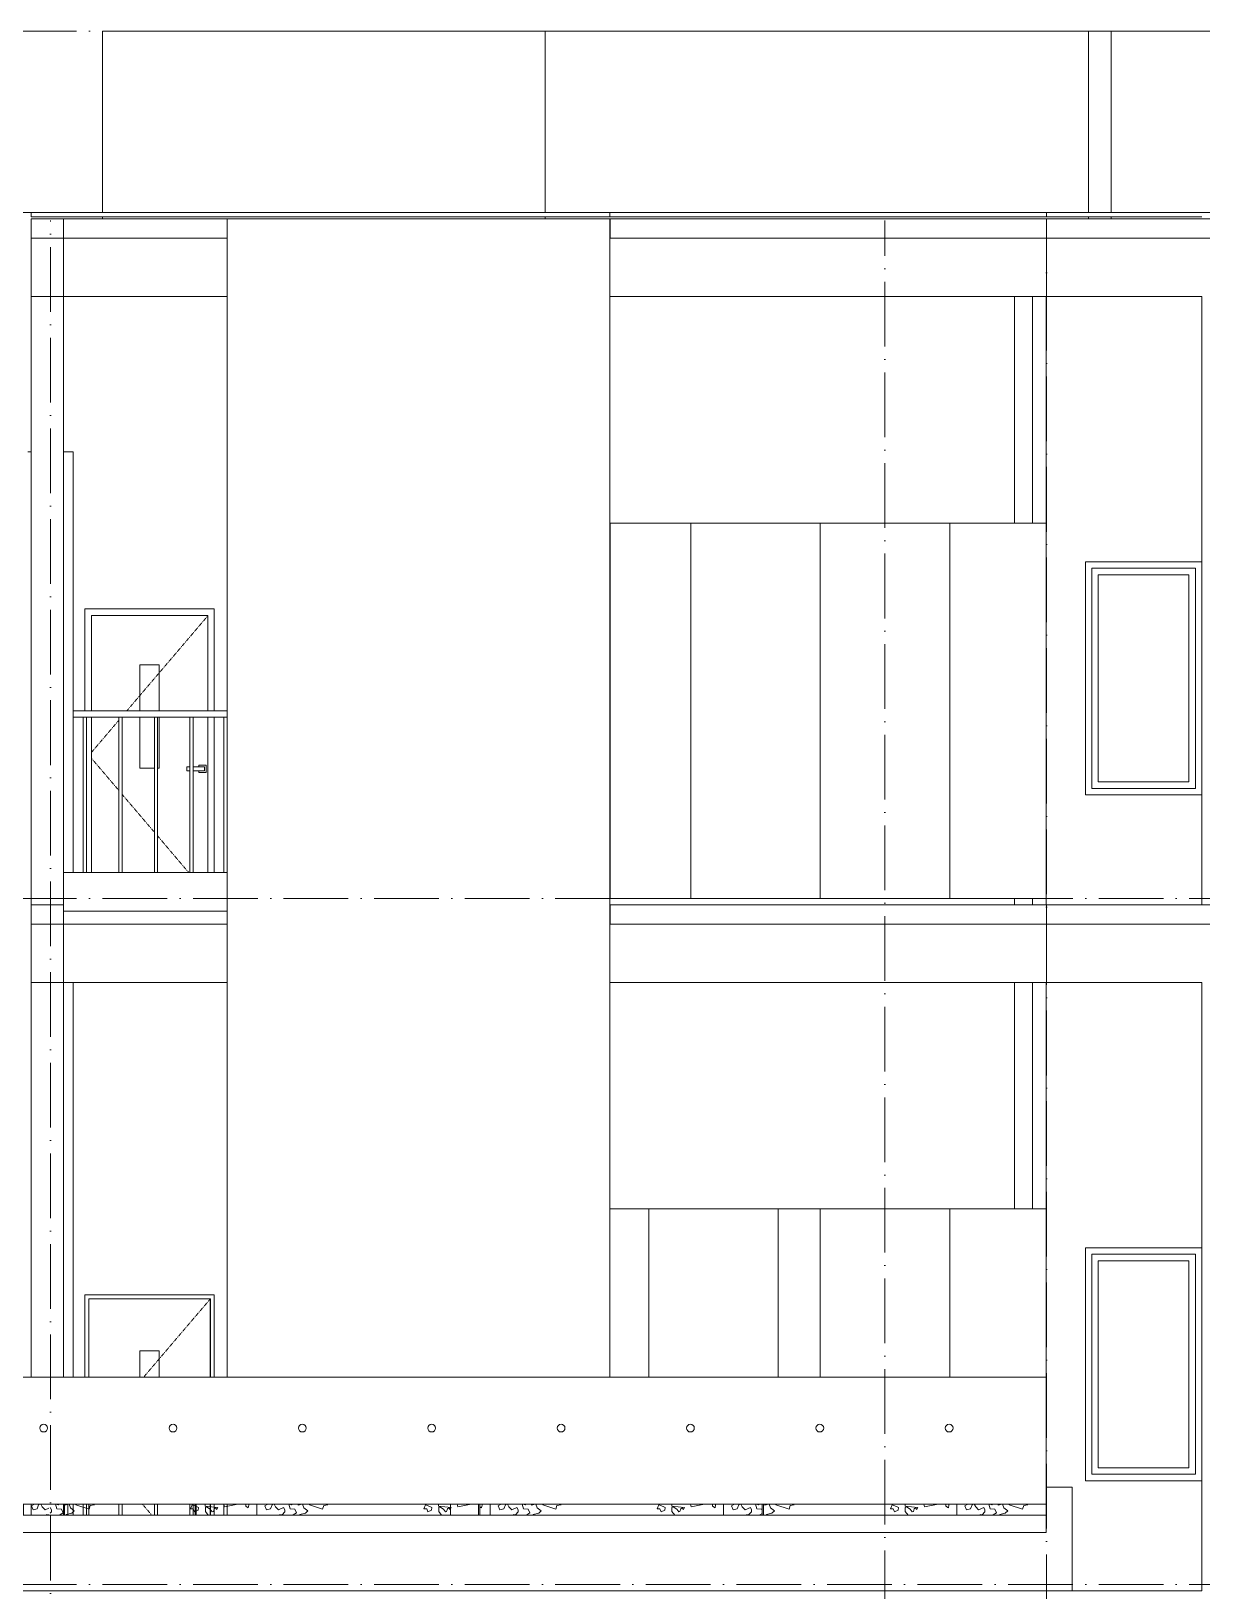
# Model space of a CAD drawing. Header units: millimetres. Extents: x -20608 to 106651, y -8981 to 93550.
# Drawn here: x 1351 to 10400, y 81250 to 93300 of the extents above; entities that cross this region are included whole.
import ezdxf

# ---------------------------------------------------------------- set-up
doc = ezdxf.new("R2010")
doc.units = ezdxf.units.MM
doc.linetypes.add('Dash 1_16_', pattern=[3.175, 1.5875, -1.5875])
doc.linetypes.add('Grid Line', pattern=[14, 10, -2, 0, -2])
for name, color, linetype, lineweight in [('A-DOOR', 31, 'Continuous', 5), ('CUA', 31, 'Continuous', 9), ('KINH', 152, 'Continuous', 5), ('L-SITE', 91, 'Continuous', 5), ('NET CAT', 3, 'Continuous', 5), ('NET CATConcrete', 3, 'Continuous', 5), ('NET THAY 1', 41, 'Continuous', 5), ('NET THAY 2', 55, 'Continuous', 5), ('NET-THAY', 2, 'Continuous', 9), ('TRUC', 225, 'Continuous', 5)]:
    doc.layers.add(name, color=color, linetype=linetype, lineweight=lineweight)

# ---------------------------------------------------------------- blocks, each defined once
blk = doc.blocks.new('X-PHONG NGU 5 - X-PHONG NGU 900-417337-MẶT ĐỨNG 1-14')
at = {"layer": 'CUA', "color": 10}
for p, q in [((9500, 83900), (9500, 82100)), ((10400, 83900), (9500, 83900)), ((10400, 82100), (10400, 83900)), ((9550, 83850), (10350, 83850)), ((9550, 82150), (9550, 83850)), ((9600, 83800), (9600, 82200)), ((9600, 83800), (10300, 83800)), ((10300, 82200), (10300, 83800)), ((10350, 83850), (10350, 82150)), ((9600, 82200), (10300, 82200)), ((9500, 82100), (10400, 82100)), ((10350, 82150), (9550, 82150))]:
    blk.add_line(p, q, dxfattribs=at)
blk = doc.blocks.new('CUA 1 CANH MO - 2 - Type 1000-515866-MẶT ĐỨNG 1-14')
at = {"layer": 'A-DOOR', "color": 7}
for p, q in [((2735, 83505), (1797, 83505)), ((1797, 83505), (1797, 82900)), ((2735, 82900), (2735, 83505)), ((2191, 83105), (2341, 83105)), ((2191, 82900), (2191, 83105)), ((2341, 83105), (2341, 82900)), ((1797, 81920), (1797, 81835)), ((2735, 81835), (2735, 81920))]:
    blk.add_line(p, q, dxfattribs=at)
at = {"layer": 'CUA', "color": 7, "lineweight": 5}
for p, q in [((1766, 83536), (1766, 82900)), ((2766, 83536), (1766, 83536)), ((2766, 83536), (2766, 82900)), ((1796, 83506), (1796, 82900)), ((1796, 83506), (2736, 83506)), ((2736, 82900), (2736, 83506)), ((1796, 81920), (1796, 81835)), ((2736, 81835), (2736, 81920)), ((2766, 81920), (2766, 81835))]:
    blk.add_line(p, q, dxfattribs=at)
at = {"layer": 'CUA', "color": 7, "linetype": 'Dash 1_16_', "lineweight": 5}
for p, q in [((2735, 83505), (2219, 82900)), ((2210, 81920), (2283, 81835))]:
    blk.add_line(p, q, dxfattribs=at)
blk = doc.blocks.new('Railing - NBS_RailInfillPnl_Post-721024-MẶT ĐỨNG 1-14')
at = {"layer": 'NET THAY 2', "color": 7}
for p, q in [((-4121, 81920), (-4121, 81835)), ((-4111, 81835), (-4111, 81920))]:
    blk.add_line(p, q, dxfattribs=at)
blk = doc.blocks.new('Railing - NBS_RailInfillPnl_Post-V418-MẶT ĐỨNG 1-14')
at = {"layer": 'NET THAY 2', "color": 7}
for p, q in [((-8482, 81835), (-8482, 81920)), ((-8456, 81920), (-8456, 81835))]:
    blk.add_line(p, q, dxfattribs=at)
blk = doc.blocks.new('Railing - NBS_RailInfillPnl_Post-V419-MẶT ĐỨNG 1-14')
at = {"layer": 'NET THAY 2', "color": 7}
for p, q in [((-6446, 81920), (-6456, 81920)), ((-6456, 81920), (-6456, 81835)), ((-6446, 81835), (-6446, 81920))]:
    blk.add_line(p, q, dxfattribs=at)
blk = doc.blocks.new('Railing - NBS_RailInfillPnl_Post-720245-MẶT ĐỨNG 1-14')
at = {"layer": 'NET THAY 2', "color": 7}
blk.add_line((-8482, 81920), (-8482, 82700), dxfattribs=at)
blk = doc.blocks.new('Railing - NBS_RailInfillPnl_Post-V420-MẶT ĐỨNG 1-14')
at = {"layer": 'NET THAY 2', "color": 7}
for p, q in [((-8464, 82700), (-8474, 82700)), ((-8474, 82700), (-8474, 81835)), ((-8464, 81835), (-8464, 82700))]:
    blk.add_line(p, q, dxfattribs=at)
blk = doc.blocks.new('Railing - NBS_RailInfillPnl_Post-V421-MẶT ĐỨNG 1-14')
at = {"layer": 'NET THAY 2', "color": 7}
for p, q in [((1608, 81835), (1608, 81920)), ((1634, 81920), (1634, 81835))]:
    blk.add_line(p, q, dxfattribs=at)
blk = doc.blocks.new('Railing - Railing-537716-MẶT ĐỨNG 1-14')
at = {"layer": 'NET THAY 1', "color": 7}
for q in [(401, 81835), (-8499, 81700)]:
    blk.add_line((-8499, 81835), q, dxfattribs=at)
for name, p in [('Railing - NBS_RailInfillPnl_Post-720245-MẶT ĐỨNG 1-14', (0, 0)), ('Railing - NBS_RailInfillPnl_Post-V420-MẶT ĐỨNG 1-14', (0, 0)), ('Railing - NBS_RailInfillPnl_Post-V418-MẶT ĐỨNG 1-14', (0, 0)), ('Railing - NBS_RailInfillPnl_Post-V419-MẶT ĐỨNG 1-14', (0, 0)), ('Railing - NBS_RailInfillPnl_Post-721024-MẶT ĐỨNG 1-14', (-2177, 0)), ('Railing - NBS_RailInfillPnl_Post-V419-MẶT ĐỨNG 1-14', (2018, 0)), ('Railing - NBS_RailInfillPnl_Post-721024-MẶT ĐỨNG 1-14', (0, 0)), ('Railing - NBS_RailInfillPnl_Post-V419-MẶT ĐỨNG 1-14', (4036, 0)), ('Railing - NBS_RailInfillPnl_Post-V419-MẶT ĐỨNG 1-14', (6054, 0)), ('Railing - NBS_RailInfillPnl_Post-V421-MẶT ĐỨNG 1-14', (0, 0))]:
    blk.add_blockref(name, p)
blk = doc.blocks.new('CUA 1 CANH MO - 2 - Type 1000-515855-MẶT ĐỨNG 1-14')
at = {"layer": 'A-DOOR', "color": 7}
for p, q in [((2191, 88050), (2191, 88405)), ((2191, 88405), (2341, 88405)), ((2341, 88405), (2341, 88050)), ((2191, 87605), (2191, 88000)), ((2341, 88000), (2341, 87605)), ((2303, 87605), (2191, 87605)), ((2341, 87605), (2328, 87605))]:
    blk.add_line(p, q, dxfattribs=at)
at = {"layer": 'CUA', "color": 7, "lineweight": 5}
for p, q in [((2766, 88836), (1766, 88836)), ((1766, 88836), (1766, 88050)), ((2766, 88836), (2766, 88050)), ((1816, 88786), (1816, 88050)), ((1816, 88786), (2716, 88786)), ((2716, 88786), (2716, 88050)), ((1816, 88000), (1816, 86800)), ((2716, 88000), (2716, 86800)), ((2766, 88000), (2766, 86800)), ((2555, 87615), (2578, 87615)), ((2555, 87615), (2555, 87585)), ((2603, 87615), (2690, 87615)), ((2647, 87628), (2647, 87615)), ((2702, 87628), (2647, 87628)), ((2690, 87585), (2690, 87615)), ((2702, 87573), (2702, 87628)), ((2578, 87585), (2555, 87585)), ((2690, 87585), (2603, 87585)), ((2647, 87585), (2647, 87573)), ((2647, 87573), (2702, 87573))]:
    blk.add_line(p, q, dxfattribs=at)
at = {"layer": 'CUA', "color": 7, "linetype": 'Dash 1_16_', "lineweight": 5}
for p, q in [((2716, 88783), (2091, 88050)), ((2028, 87976), (1816, 87727)), ((1816, 87683), (2028, 87434)), ((2053, 87404), (2303, 87111)), ((2328, 87082), (2568, 86800))]:
    blk.add_line(p, q, dxfattribs=at)
blk = doc.blocks.new('System Panel - Glazed-574540-MẶT ĐỨNG 1-14')
at = {"layer": 'KINH', "color": 7}
for p, q in [((9198, 89500), (8451, 89500)), ((8451, 89500), (8451, 86600)), ((8451, 86600), (9198, 86600))]:
    blk.add_line(p, q, dxfattribs=at)
blk = doc.blocks.new('System Panel - Glazed-574536-MẶT ĐỨNG 1-14')
at = {"layer": 'KINH', "color": 7}
for p, q in [((8451, 89500), (7451, 89500)), ((7451, 89500), (7451, 86600)), ((8451, 86600), (8451, 89500)), ((7451, 86600), (8451, 86600))]:
    blk.add_line(p, q, dxfattribs=at)
blk = doc.blocks.new('System Panel - Glazed-574541-MẶT ĐỨNG 1-14')
at = {"layer": 'KINH', "color": 7}
for p, q in [((6451, 89500), (5826, 89500)), ((5826, 89500), (5826, 86600)), ((6451, 86600), (6451, 89500)), ((5826, 86600), (6451, 86600))]:
    blk.add_line(p, q, dxfattribs=at)
blk = doc.blocks.new('System Panel - Glazed-V423-MẶT ĐỨNG 1-14')
at = {"layer": 'KINH', "color": 7}
for p, q in [((9198, 84200), (8451, 84200)), ((8451, 84200), (8451, 82900))]:
    blk.add_line(p, q, dxfattribs=at)
blk = doc.blocks.new('System Panel - Glazed-V424-MẶT ĐỨNG 1-14')
at = {"layer": 'KINH', "color": 7}
for p, q in [((8451, 84200), (7451, 84200)), ((7451, 84200), (7451, 82900)), ((8451, 82900), (8451, 84200))]:
    blk.add_line(p, q, dxfattribs=at)
blk = doc.blocks.new('System Panel - Glazed-669874-MẶT ĐỨNG 1-14')
at = {"layer": 'KINH', "color": 7}
for p, q in [((7451, 84200), (7125, 84200)), ((7125, 84200), (7125, 82900)), ((7451, 82900), (7451, 84200))]:
    blk.add_line(p, q, dxfattribs=at)
blk = doc.blocks.new('Railing - NBS_RailInfillPnl_Post-V425-MẶT ĐỨNG 1-14')
at = {"layer": 'NET THAY 2', "color": 7}
for p, q in [((418, 82700), (418, 81835)), ((444, 81835), (444, 81920))]:
    blk.add_line(p, q, dxfattribs=at)
blk = doc.blocks.new('Railing - Railing-573255-MẶT ĐỨNG 1-14')
at = {"layer": 'NET THAY 1', "color": 7}
for p, q in [((401, 81700), (401, 81835)), ((9198, 81835), (401, 81835)), ((9198, 81835), (9198, 81700)), ((401, 81700), (9198, 81700))]:
    blk.add_line(p, q, dxfattribs=at)
blk.add_blockref('Railing - NBS_RailInfillPnl_Post-V425-MẶT ĐỨNG 1-14', (0, 0))
at = {"extrusion": (0, 0, -1), "zscale": -1}
for p in [(3829, 0), (1637, 0), (-555, 0)]:
    blk.add_blockref('Railing - NBS_RailInfillPnl_Post-V419-MẶT ĐỨNG 1-14', p, dxfattribs=at)
blk = doc.blocks.new('Top Rail Type - Top Rail_Internal_-573260-MẶT ĐỨNG 1-14')
at = {"layer": 'NET THAY 1', "color": 7}
for p, q in [((420, 81920), (420, 82900)), ((9198, 82900), (420, 82900)), ((9198, 82900), (9198, 82050)), ((420, 81920), (2617, 81920)), ((2627, 81920), (4809, 81920)), ((4819, 81920), (7001, 81920)), ((7011, 81920), (9198, 81920))]:
    blk.add_line(p, q, dxfattribs=at)
blk = doc.blocks.new('ALB-RAILING 32 - ALB-BALUSTER-537417-MẶT ĐỨNG 1-14')
at = {"layer": 'NET THAY 1', "color": 7}
for start, end in [(360, 180), (180, 0)]:
    blk.add_arc((325, 82507), 30, start, end, dxfattribs=at)
blk = doc.blocks.new('System Panel - Glazed-668080-MẶT ĐỨNG 1-14')
at = {"layer": 'KINH', "color": 7}
for p, q in [((7125, 84200), (6125, 84200)), ((6125, 84200), (6125, 82900)), ((7125, 82900), (7125, 84200))]:
    blk.add_line(p, q, dxfattribs=at)
blk = doc.blocks.new('System Panel - Glazed-668278-MẶT ĐỨNG 1-14')
at = {"layer": 'KINH', "color": 7}
for p, q in [((6125, 84200), (5825, 84200)), ((6125, 82900), (6125, 84200))]:
    blk.add_line(p, q, dxfattribs=at)
blk = doc.blocks.new('CAY XANH 1 - CAY XANH_dwg-714093-MẶT ĐỨNG 1-14')
at = {"layer": 'L-SITE'}
blk.add_line((-3134, 81919), (-3159, 81919), dxfattribs=at)
at = {"layer": 'L-SITE', "flags": 128}
blk.add_lwpolyline([(-3083, 81902), (-3118, 81915), (-3130, 81884), (-3108, 81884), (-3099, 81859), (-3071, 81872), (-3068, 81893)], close=True, dxfattribs=at)
for points in [[(-2994, 81835), (-3015, 81862), (-3015, 81893), (-3006, 81900), (-2978, 81881), (-2962, 81859), (-2954, 81862), (-2947, 81884), (-2938, 81890), (-2926, 81877), (-2919, 81893), (-3016, 81904), (-3016, 81920)], [(-2873, 81920), (-2866, 81900), (-2776, 81918)], [(-2701, 81920), (-2701, 81903), (-2683, 81890), (-2680, 81912), (-2677, 81920)], [(-2537, 81918), (-2555, 81906), (-2543, 81875), (-2512, 81884), (-2500, 81915), (-2487, 81920)], [(-2484, 81920), (-2472, 81900), (-2450, 81875), (-2420, 81888)], [(-2422, 81838), (-2438, 81840), (-2438, 81835)], [(-2410, 81893), (-2400, 81875), (-2400, 81859), (-2410, 81849)], [(-2369, 81920), (-2360, 81884), (-2323, 81881), (-2310, 81853), (-2335, 81838), (-2335, 81835)], [(-2341, 81920), (-2348, 81915), (-2366, 81920)], [(-2269, 81920), (-2298, 81912), (-2298, 81920)], [(-2284, 81835), (-2286, 81840), (-2242, 81850), (-2224, 81868), (-2254, 81890), (-2264, 81920)], [(-2209, 81920), (-2211, 81915), (-2110, 81881), (-2101, 81909), (-2069, 81915), (-2076, 81920)]]:
    blk.add_lwpolyline(points, dxfattribs=at)
blk = doc.blocks.new('CAY XANH 1 - CAY XANH_dwg-714092-MẶT ĐỨNG 1-14')
at = {"layer": 'L-SITE'}
for p, q in [((-2618, 81920), (-2618, 81916)), ((-2618, 81916), (-2618, 81920))]:
    blk.add_line(p, q, dxfattribs=at)
at = {"layer": 'L-SITE', "flags": 128}
for points in [[(-2618, 81835), (-2618, 81859), (-2618, 81890), (-2618, 81896), (-2618, 81877), (-2618, 81856), (-2618, 81859), (-2618, 81881), (-2618, 81887), (-2618, 81874), (-2618, 81890), (-2618, 81900), (-2618, 81920)], [(-2618, 81920), (-2618, 81896), (-2618, 81915), (-2618, 81920)], [(-2618, 81920), (-2618, 81900), (-2618, 81887), (-2618, 81909), (-2618, 81920)], [(-2618, 81920), (-2618, 81915), (-2618, 81903), (-2618, 81872), (-2618, 81881), (-2618, 81912), (-2618, 81918), (-2618, 81896), (-2618, 81872), (-2618, 81890), (-2618, 81872), (-2618, 81856), (-2618, 81835)], [(-2618, 81920), (-2618, 81912), (-2618, 81878), (-2618, 81906), (-2618, 81912), (-2618, 81920)], [(-2618, 81920), (-2618, 81912), (-2618, 81918), (-2618, 81881), (-2618, 81878), (-2618, 81850), (-2618, 81835)], [(-2618, 81835), (-2618, 81837), (-2618, 81847), (-2618, 81865), (-2618, 81887), (-2618, 81918), (-2618, 81909), (-2618, 81920)], [(-2618, 81899), (-2618, 81912), (-2618, 81881)], [(-2618, 81881), (-2618, 81856), (-2618, 81868), (-2618, 81890), (-2618, 81899)], [(-2618, 81835), (-2618, 81837), (-2618, 81835)]]:
    blk.add_lwpolyline(points, dxfattribs=at)
blk = doc.blocks.new('CAY XANH 1 - CAY XANH 1-678680-MẶT ĐỨNG 1-14')
for name in ['CAY XANH 1 - CAY XANH_dwg-714093-MẶT ĐỨNG 1-14', 'CAY XANH 1 - CAY XANH_dwg-714092-MẶT ĐỨNG 1-14']:
    blk.add_blockref(name, (0, 0))
blk = doc.blocks.new('CAY XANH 1 - CAY XANH_dwg-V434-MẶT ĐỨNG 1-14')
at = {"layer": 'L-SITE'}
blk.add_line((-4807, 81919), (-4832, 81919), dxfattribs=at)
at = {"layer": 'L-SITE', "flags": 128}
blk.add_lwpolyline([(-4757, 81902), (-4791, 81915), (-4803, 81884), (-4782, 81884), (-4773, 81859), (-4745, 81872), (-4741, 81893)], close=True, dxfattribs=at)
for points in [[(-4668, 81835), (-4689, 81862), (-4689, 81893), (-4679, 81900), (-4652, 81881), (-4636, 81859), (-4627, 81862), (-4620, 81884), (-4611, 81890), (-4599, 81877), (-4593, 81893), (-4689, 81904), (-4689, 81920)], [(-4546, 81920), (-4540, 81900), (-4449, 81918)], [(-4375, 81920), (-4375, 81903), (-4356, 81890), (-4353, 81912), (-4350, 81920)], [(-4210, 81918), (-4229, 81906), (-4217, 81875), (-4186, 81884), (-4173, 81915), (-4160, 81920)], [(-4157, 81920), (-4145, 81900), (-4123, 81875), (-4083, 81893), (-4074, 81875), (-4074, 81859), (-4096, 81838), (-4111, 81840), (-4111, 81835)], [(-4043, 81920), (-4033, 81884), (-3996, 81881), (-3984, 81853), (-4009, 81838), (-4009, 81835)], [(-4014, 81920), (-4021, 81915), (-4039, 81920)], [(-3942, 81920), (-3972, 81912), (-3971, 81920)], [(-3957, 81835), (-3959, 81840), (-3916, 81850), (-3897, 81868), (-3928, 81890), (-3937, 81920)], [(-3883, 81920), (-3885, 81915), (-3783, 81881), (-3774, 81909), (-3743, 81915), (-3749, 81920)]]:
    blk.add_lwpolyline(points, dxfattribs=at)
blk = doc.blocks.new('CAY XANH 1 - CAY XANH_dwg-V448-MẶT ĐỨNG 1-14')
at = {"layer": 'L-SITE', "flags": 128}
for points in [[(8506, 81835), (8506, 81859), (8506, 81890), (8506, 81896), (8506, 81877), (8506, 81856), (8506, 81859), (8506, 81881), (8506, 81887), (8506, 81874), (8506, 81890), (8506, 81900), (8506, 81920)], [(8506, 81920), (8506, 81896), (8506, 81915), (8506, 81920)], [(8506, 81920), (8506, 81900), (8506, 81887), (8506, 81909), (8506, 81920)], [(8506, 81920), (8506, 81915), (8506, 81903), (8506, 81872), (8506, 81881), (8506, 81912), (8506, 81918), (8506, 81896), (8506, 81872), (8506, 81890), (8506, 81872), (8506, 81856), (8506, 81835)], [(8506, 81920), (8506, 81912), (8506, 81878), (8506, 81906), (8506, 81912), (8506, 81920)], [(8506, 81920), (8506, 81912), (8506, 81918), (8506, 81881), (8506, 81878), (8506, 81850), (8506, 81835)], [(8506, 81835), (8506, 81837), (8506, 81847), (8506, 81865), (8506, 81887), (8506, 81918), (8506, 81909), (8506, 81920)], [(8506, 81835), (8506, 81837), (8506, 81835)]]:
    blk.add_lwpolyline(points, dxfattribs=at)
blk = doc.blocks.new('CAY XANH 1 - CAY XANH 1-V449-MẶT ĐỨNG 1-14')
for name, p in [('CAY XANH 1 - CAY XANH_dwg-V434-MẶT ĐỨNG 1-14', (12797, 0)), ('CAY XANH 1 - CAY XANH_dwg-V448-MẶT ĐỨNG 1-14', (0, 0))]:
    blk.add_blockref(name, p)
blk = doc.blocks.new('CAY XANH 1 - CAY XANH_dwg-V450-MẶT ĐỨNG 1-14')
at = {"layer": 'L-SITE'}
blk.add_line((2578, 81919), (2553, 81919), dxfattribs=at)
at = {"layer": 'L-SITE', "flags": 128}
for points in [[(2617, 81906), (2594, 81915), (2582, 81884), (2604, 81884), (2613, 81859), (2617, 81861)], [(2627, 81865), (2641, 81872), (2644, 81893), (2629, 81902)], [(2718, 81835), (2697, 81862), (2697, 81893), (2706, 81900), (2734, 81881), (2750, 81859), (2759, 81862), (2765, 81884), (2775, 81890), (2787, 81877), (2793, 81893), (2696, 81904), (2696, 81920)], [(2839, 81920), (2846, 81900), (2936, 81918)], [(3011, 81920), (3011, 81903), (3029, 81890), (3033, 81912), (3035, 81920)], [(3175, 81918), (3157, 81906), (3169, 81875), (3200, 81884), (3213, 81915), (3225, 81920)], [(3229, 81920), (3240, 81900), (3262, 81875), (3302, 81893), (3312, 81875), (3312, 81859), (3290, 81838), (3274, 81840), (3274, 81835)], [(3343, 81920), (3352, 81884), (3389, 81881), (3402, 81853), (3377, 81838), (3377, 81835)], [(3371, 81920), (3364, 81915), (3347, 81920)], [(3444, 81920), (3414, 81912), (3414, 81920)], [(3428, 81835), (3427, 81840), (3470, 81850), (3488, 81868), (3458, 81890), (3449, 81920)], [(3503, 81920), (3501, 81915), (3602, 81881), (3612, 81909), (3643, 81915), (3636, 81920)]]:
    blk.add_lwpolyline(points, dxfattribs=at)
blk = doc.blocks.new('CAY XANH 1 - CAY XANH 1-V451-MẶT ĐỨNG 1-14')
for name, p in [('CAY XANH 1 - CAY XANH_dwg-V450-MẶT ĐỨNG 1-14', (0, 0)), ('CAY XANH 1 - CAY XANH_dwg-714092-MẶT ĐỨNG 1-14', (5712, 0))]:
    blk.add_blockref(name, p)
blk = doc.blocks.new('CAY XANH 1 - CAY XANH_dwg-V452-MẶT ĐỨNG 1-14')
at = {"layer": 'L-SITE'}
blk.add_line((4382, 81919), (4357, 81919), dxfattribs=at)
at = {"layer": 'L-SITE', "flags": 128}
blk.add_lwpolyline([(4433, 81902), (4398, 81915), (4386, 81884), (4408, 81884), (4417, 81859), (4445, 81872), (4448, 81893)], close=True, dxfattribs=at)
for points in [[(4522, 81835), (4501, 81862), (4501, 81893), (4510, 81900), (4538, 81881), (4553, 81859), (4562, 81862), (4569, 81884), (4578, 81890), (4590, 81877), (4597, 81893), (4500, 81904), (4500, 81920)], [(4643, 81920), (4650, 81900), (4740, 81918)], [(4819, 81899), (4833, 81890), (4836, 81912), (4839, 81920)], [(4979, 81918), (4960, 81906), (4973, 81875), (5004, 81884), (5016, 81915), (5029, 81920)], [(5032, 81920), (5044, 81900), (5066, 81875), (5106, 81893), (5116, 81875), (5116, 81859), (5094, 81838), (5078, 81840), (5078, 81835)], [(5147, 81920), (5156, 81884), (5193, 81881), (5205, 81853), (5181, 81838), (5181, 81835)], [(5175, 81920), (5168, 81915), (5150, 81920)], [(5247, 81920), (5218, 81912), (5218, 81920)], [(5232, 81835), (5230, 81840), (5274, 81850), (5292, 81868), (5261, 81890), (5252, 81920)], [(5307, 81920), (5305, 81915), (5406, 81881), (5415, 81909), (5447, 81915), (5440, 81920)]]:
    blk.add_lwpolyline(points, dxfattribs=at)
blk = doc.blocks.new('CAY XANH 1 - CAY XANH_dwg-V453-MẶT ĐỨNG 1-14')
at = {"layer": 'L-SITE'}
blk.add_line((4898, 81835), (4898, 81859), dxfattribs=at)
at = {"layer": 'L-SITE', "flags": 128}
for points in [[(4898, 81920), (4898, 81896), (4898, 81915), (4898, 81920)], [(4898, 81920), (4898, 81900), (4898, 81887), (4898, 81909), (4898, 81920)], [(4898, 81920), (4898, 81915), (4898, 81903), (4898, 81872), (4898, 81881), (4898, 81912), (4898, 81918), (4898, 81896), (4898, 81872), (4898, 81890), (4898, 81872), (4898, 81856), (4898, 81835)], [(4898, 81920), (4898, 81912), (4898, 81878), (4898, 81906), (4898, 81912), (4898, 81920)], [(4898, 81920), (4898, 81912), (4898, 81918), (4898, 81881), (4898, 81878), (4898, 81850), (4898, 81835)], [(4898, 81835), (4898, 81837), (4898, 81847), (4898, 81865), (4898, 81887), (4898, 81918), (4898, 81909), (4898, 81920)], [(4898, 81890), (4898, 81896), (4898, 81877), (4898, 81856), (4898, 81859), (4898, 81881), (4898, 81887), (4898, 81874), (4898, 81890), (4898, 81900)], [(4898, 81835), (4898, 81837), (4898, 81835)]]:
    blk.add_lwpolyline(points, dxfattribs=at)
blk = doc.blocks.new('CAY XANH 1 - CAY XANH 1-V454-MẶT ĐỨNG 1-14')
for name in ['CAY XANH 1 - CAY XANH_dwg-V452-MẶT ĐỨNG 1-14', 'CAY XANH 1 - CAY XANH_dwg-V453-MẶT ĐỨNG 1-14']:
    blk.add_blockref(name, (0, 0))
blk = doc.blocks.new('CAY XANH 1 - CAY XANH_dwg-V455-MẶT ĐỨNG 1-14')
at = {"layer": 'L-SITE'}
blk.add_line((6186, 81919), (6161, 81919), dxfattribs=at)
at = {"layer": 'L-SITE', "flags": 128}
blk.add_lwpolyline([(6236, 81902), (6202, 81915), (6190, 81884), (6211, 81884), (6220, 81859), (6248, 81872), (6252, 81893)], close=True, dxfattribs=at)
for points in [[(6325, 81835), (6304, 81862), (6304, 81893), (6314, 81900), (6341, 81881), (6357, 81859), (6366, 81862), (6373, 81884), (6382, 81890), (6394, 81877), (6400, 81893), (6304, 81904), (6304, 81920)], [(6447, 81920), (6453, 81900), (6544, 81918)], [(6618, 81920), (6618, 81903), (6637, 81890), (6640, 81912), (6643, 81920)], [(6783, 81918), (6764, 81906), (6776, 81875), (6807, 81884), (6820, 81915), (6833, 81920)], [(6836, 81920), (6848, 81900), (6870, 81875), (6910, 81893), (6919, 81875), (6919, 81859), (6897, 81838), (6882, 81840), (6882, 81835)], [(6950, 81920), (6960, 81884), (6997, 81881), (7001, 81870)], [(6979, 81920), (6972, 81915), (6954, 81920)], [(7001, 81848), (6984, 81838), (6984, 81835)], [(7051, 81920), (7021, 81912), (7022, 81920)], [(7036, 81835), (7034, 81840), (7077, 81850), (7096, 81868), (7065, 81890), (7056, 81920)], [(7110, 81920), (7108, 81915), (7210, 81881), (7219, 81909), (7250, 81915), (7244, 81920)]]:
    blk.add_lwpolyline(points, dxfattribs=at)
blk = doc.blocks.new('CAY XANH 1 - CAY XANH 1-V456-MẶT ĐỨNG 1-14')
for name, p in [('CAY XANH 1 - CAY XANH_dwg-V455-MẶT ĐỨNG 1-14', (0, 0)), ('CAY XANH 1 - CAY XANH_dwg-V448-MẶT ĐỨNG 1-14', (-1803.75, 0))]:
    blk.add_blockref(name, p)
blk = doc.blocks.new('Railing - 25mm-V457-MẶT ĐỨNG 1-14')
at = {"layer": 'NET THAY 2', "color": 7}
for p, q in [((1753, 81835), (1753, 81920)), ((1778, 81920), (1778, 81835))]:
    blk.add_line(p, q, dxfattribs=at)
blk = doc.blocks.new('Railing - 25mm-V458-MẶT ĐỨNG 1-14')
at = {"layer": 'NET THAY 2', "color": 7}
blk.add_line((2841, 81835), (2841, 81920), dxfattribs=at)
blk = doc.blocks.new('Railing - Railing-718009-MẶT ĐỨNG 1-14')
for name, p in [('Railing - 25mm-V457-MẶT ĐỨNG 1-14', (0, 0)), ('Railing - 25mm-V457-MẶT ĐỨNG 1-14', (275, 0)), ('Railing - 25mm-V457-MẶT ĐỨNG 1-14', (550, 0)), ('Railing - 25mm-V457-MẶT ĐỨNG 1-14', (825, 0)), ('Railing - 25mm-V458-MẶT ĐỨNG 1-14', (0, 0))]:
    blk.add_blockref(name, p)
blk = doc.blocks.new('Railing - 25mm-V459-MẶT ĐỨNG 1-14')
at = {"layer": 'NET THAY 2', "color": 7}
for p, q in [((1753, 86800), (1753, 88000)), ((1778, 88000), (1778, 86800))]:
    blk.add_line(p, q, dxfattribs=at)
blk = doc.blocks.new('Railing - 25mm-V460-MẶT ĐỨNG 1-14')
at = {"layer": 'NET THAY 2', "color": 7}
blk.add_line((2841, 86800), (2841, 88000), dxfattribs=at)
blk = doc.blocks.new('Railing - Railing-718201-MẶT ĐỨNG 1-14')
for name, p in [('Railing - 25mm-V459-MẶT ĐỨNG 1-14', (0, 0)), ('Railing - 25mm-V459-MẶT ĐỨNG 1-14', (275, 0)), ('Railing - 25mm-V459-MẶT ĐỨNG 1-14', (550, 0)), ('Railing - 25mm-V459-MẶT ĐỨNG 1-14', (825, 0)), ('Railing - 25mm-V460-MẶT ĐỨNG 1-14', (0, 0))]:
    blk.add_blockref(name, p)
blk = doc.blocks.new('Top Rail Type - Top Rail_Internal_-718205-MẶT ĐỨNG 1-14')
at = {"layer": 'NET THAY 1', "color": 7}
for p, q in [((2866, 88050), (1676, 88050)), ((1676, 88000), (2866, 88000))]:
    blk.add_line(p, q, dxfattribs=at)
blk = doc.blocks.new('ALC1807-ASCENT PLAZA-TANG 23_rvt-1-MẶT ĐỨNG 1-14')
at = {"layer": 'NET-THAY', "lineweight": 15}
for p, q in [((1901, 91900), (1901, 93300)), ((1901, 93300), (2101, 93300)), ((5325, 93300), (2101, 93300)), ((9525, 93300), (5325, 93300)), ((5325, 91900), (5325, 93300)), ((9525, 91900), (9525, 93300)), ((9700, 93300), (9525, 93300)), ((10900, 93300), (9700, 93300)), ((9700, 93300), (9700, 91900)), ((1351, 82900), (1351, 91850)), ((1351, 91850), (1601, 91850)), ((1601, 91850), (1601, 86800)), ((1901, 91850), (1901, 91865)), ((5575, 91850), (2866, 91850)), ((2866, 91850), (2866, 82900)), ((5325, 91850), (5325, 91865)), ((5575, 91850), (5825, 91850)), ((5825, 91850), (5825, 82900)), ((9525, 91850), (9525, 91865)), ((9700, 91865), (9700, 91850)), ((8951, 89500), (8951, 91250)), ((9198, 86550), (9198, 91250)), ((10400, 89200), (10400, 91250)), ((9500, 87400), (9500, 89200)), ((9500, 89200), (10400, 89200)), ((1766, 88050), (1766, 88836)), ((1766, 88836), (2766, 88836)), ((2766, 88836), (2766, 88050)), ((2766, 88000), (2766, 86800)), ((10400, 87400), (9500, 87400)), ((10400, 86550), (10400, 87400)), ((2866, 86800), (1601, 86800)), ((1601, 86800), (1601, 86500)), ((2866, 86500), (2866, 86800)), ((8951, 86550), (8951, 86600)), ((1601, 86500), (1601, 82900)), ((1601, 86500), (2866, 86500)), ((8951, 84200), (8951, 85950)), ((9198, 82900), (9198, 85950)), ((10400, 83900), (10400, 85950)), ((9500, 82100), (9500, 83900)), ((9500, 83900), (10400, 83900)), ((1766, 82900), (1766, 83536)), ((1766, 83536), (2766, 83536)), ((2766, 83536), (2766, 82900)), ((10400, 82100), (9500, 82100)), ((10400, 81250), (10400, 82100)), ((9198, 81700), (9198, 82050)), ((9198, 82050), (9398, 82050)), ((9398, 82050), (9398, 81250)), ((1351, 81835), (1351, 81920)), ((1601, 81920), (1601, 81835)), ((2766, 81920), (2766, 81835)), ((2866, 81920), (2866, 81835)), ((4591, 81920), (4591, 81835)), ((9198, 81700), (401, 81700)), ((401, 81250), (9198, 81250)), ((9398, 81250), (9198, 81250)), ((9398, 81250), (10400, 81250))]:
    blk.add_line(p, q, dxfattribs=at)
at = {"layer": 'NET-THAY'}
for p, q in [((1351, 91900), (5825, 91900)), ((1351, 91900), (1351, 91865)), ((5825, 91865), (1351, 91865)), ((5825, 91900), (9200, 91900)), ((5825, 91900), (5825, 91865)), ((9200, 91865), (5825, 91865)), ((9200, 91900), (10400, 91900)), ((9200, 91900), (9200, 91865)), ((10400, 91865), (9200, 91865))]:
    blk.add_line(p, q, dxfattribs=at)
at = {"lineweight": 5}
for name, p in [('System Panel - Glazed-574541-MẶT ĐỨNG 1-14', (0, 0)), ('System Panel - Glazed-574536-MẶT ĐỨNG 1-14', (-1000, 0)), ('System Panel - Glazed-574536-MẶT ĐỨNG 1-14', (0, 0)), ('System Panel - Glazed-574540-MẶT ĐỨNG 1-14', (0, 0)), ('X-PHONG NGU 5 - X-PHONG NGU 900-417337-MẶT ĐỨNG 1-14', (0, 5300)), ('CUA 1 CANH MO - 2 - Type 1000-515855-MẶT ĐỨNG 1-14', (0, 0)), ('Top Rail Type - Top Rail_Internal_-718205-MẶT ĐỨNG 1-14', (0, 0)), ('Railing - Railing-718201-MẶT ĐỨNG 1-14', (0, 0)), ('System Panel - Glazed-668278-MẶT ĐỨNG 1-14', (0, 0)), ('System Panel - Glazed-668080-MẶT ĐỨNG 1-14', (0, 0)), ('System Panel - Glazed-669874-MẶT ĐỨNG 1-14', (0, 0)), ('System Panel - Glazed-V424-MẶT ĐỨNG 1-14', (0, 0)), ('System Panel - Glazed-V423-MẶT ĐỨNG 1-14', (0, 0)), ('X-PHONG NGU 5 - X-PHONG NGU 900-417337-MẶT ĐỨNG 1-14', (0, 0)), ('CUA 1 CANH MO - 2 - Type 1000-515866-MẶT ĐỨNG 1-14', (0, 0)), ('Top Rail Type - Top Rail_Internal_-573260-MẶT ĐỨNG 1-14', (0, 0)), ('Railing - Railing-537716-MẶT ĐỨNG 1-14', (0, 0)), ('Railing - Railing-573255-MẶT ĐỨNG 1-14', (0, 0)), ('ALB-RAILING 32 - ALB-BALUSTER-537417-MẶT ĐỨNG 1-14', (1122, 0)), ('ALB-RAILING 32 - ALB-BALUSTER-537417-MẶT ĐỨNG 1-14', (2122, 0)), ('ALB-RAILING 32 - ALB-BALUSTER-537417-MẶT ĐỨNG 1-14', (3122, 0)), ('ALB-RAILING 32 - ALB-BALUSTER-537417-MẶT ĐỨNG 1-14', (4122, 0)), ('ALB-RAILING 32 - ALB-BALUSTER-537417-MẶT ĐỨNG 1-14', (5122, 0)), ('ALB-RAILING 32 - ALB-BALUSTER-537417-MẶT ĐỨNG 1-14', (6122, 0)), ('ALB-RAILING 32 - ALB-BALUSTER-537417-MẶT ĐỨNG 1-14', (7122, 0)), ('ALB-RAILING 32 - ALB-BALUSTER-537417-MẶT ĐỨNG 1-14', (8122, 0)), ('CAY XANH 1 - CAY XANH 1-678680-MẶT ĐỨNG 1-14', (3908, 0)), ('Railing - Railing-718009-MẶT ĐỨNG 1-14', (0, 0)), ('CAY XANH 1 - CAY XANH 1-V451-MẶT ĐỨNG 1-14', (0, 0)), ('CAY XANH 1 - CAY XANH 1-V454-MẶT ĐỨNG 1-14', (0, 0)), ('CAY XANH 1 - CAY XANH 1-V456-MẶT ĐỨNG 1-14', (0, 0)), ('CAY XANH 1 - CAY XANH 1-V449-MẶT ĐỨNG 1-14', (0, 0))]:
    blk.add_blockref(name, p, dxfattribs=at)

msp = doc.modelspace()

# ---------------------------------------------------------------- linework, layer by layer
at = {"layer": 'NET CAT'}
for p, q in [((9090.5, 91250), (9090.5, 89500)), ((1350.5, 90050), (1325.5, 90050)), ((1675.5, 90050), (1600.5, 90050)), ((1675.5, 90050), (1675.5, 86800)), ((9090.5, 86600), (9090.5, 86550)), ((1675.5, 82900), (1675.5, 85950)), ((9090.5, 84200), (9090.5, 85950)), ((1675.5, 81835), (1675.5, 81920))]:
    msp.add_line(p, q, dxfattribs=at)
at = {"layer": 'NET CATConcrete'}
for p, q in [((2865.6, 91700), (1350.5, 91700)), ((1350.5, 91700), (1350.5, 91250)), ((9200.5, 91700), (5825.5, 91700)), ((10400.5, 91700), (9200.5, 91700)), ((9200.5, 91700), (9200.5, 91250)), ((2865.6, 91250), (1350.5, 91250)), ((9198.3, 91250), (5825.5, 91250)), ((10400.5, 91250), (9200.5, 91250)), ((2865.6, 86400), (1350.5, 86400)), ((1350.5, 86400), (1350.5, 85950)), ((9200.5, 86400), (5825.5, 86400)), ((10400.5, 86400), (9200.5, 86400)), ((9200.5, 86400), (9200.5, 85950)), ((2865.6, 85950), (1350.5, 85950)), ((9198.3, 85950), (5825.5, 85950)), ((10400.5, 85950), (9200.5, 85950))]:
    msp.add_line(p, q, dxfattribs=at)
at = {"layer": 'NET-THAY'}
for p, q in [((1350.5, 91850), (2865.6, 91850)), ((1350.5, 91850), (1350.5, 91700)), ((5825.5, 91850), (41000.5, 91850)), ((5825.5, 91850), (5825.5, 91700)), ((9200.5, 91850), (9200.5, 91700)), ((2865.6, 91700), (1350.5, 91700)), ((41000.5, 91700), (5825.5, 91700)), ((1350.5, 86550), (1600.5, 86550)), ((1350.5, 86550), (1350.5, 86400)), ((5825.5, 86550), (9198.3, 86550)), ((5825.5, 86550), (5825.5, 86400)), ((9200.5, 86550), (13700.5, 86550)), ((9200.5, 86550), (9200.5, 86400)), ((2865.6, 86400), (1350.5, 86400)), ((13700.5, 86400), (5825.5, 86400))]:
    msp.add_line(p, q, dxfattribs=at)
at = {"layer": 'TRUC', "linetype": 'Grid Line', "ltscale": 50}
for p, q in [((-15600.6, 93300), (101273.4, 93300)), ((-15600.6, 91900), (103813.4, 91900)), ((1500.5, -4083), (1500.5, 91838.4)), ((7950.5, -4350), (7950.5, 91838.4)), ((9200.5, -5780.6), (9200.5, 91838.4)), ((-15600.6, 86600), (103813.4, 86600)), ((-15600.6, 81300), (103813.4, 81300))]:
    msp.add_line(p, q, dxfattribs=at)

# ---------------------------------------------------------------- block references
at = {"lineweight": 5}
msp.add_blockref('ALC1807-ASCENT PLAZA-TANG 23_rvt-1-MẶT ĐỨNG 1-14', (0, 0), dxfattribs=at)

doc.saveas('drawing.dxf')
